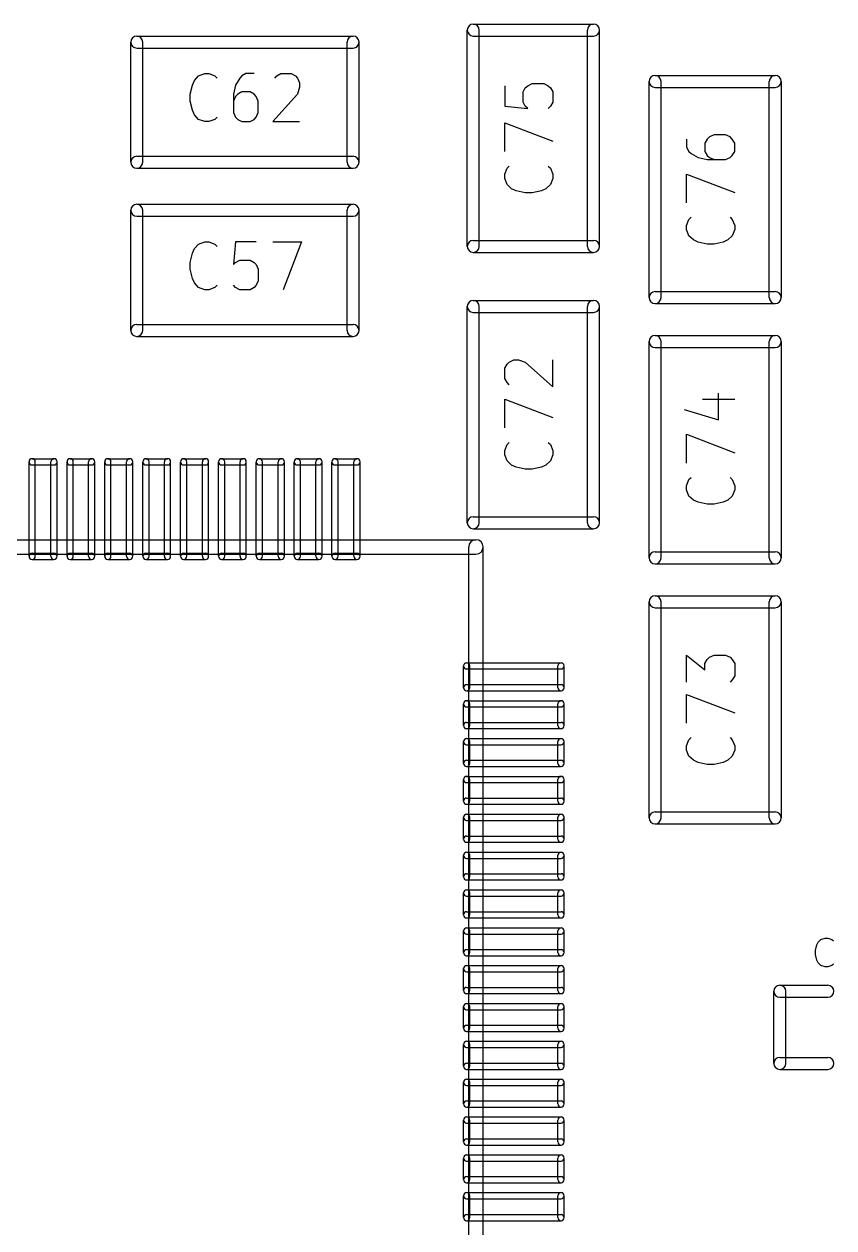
# Model space of a CAD drawing. Extents: x 51.7 to 137.6, y -122.1 to -55.4.
# Drawn here: x 118.7 to 127.25, y -88.23 to -75.5 of the extents above; entities that cross this region are included whole.
import ezdxf

# ---------------------------------------------------------------- set-up
doc = ezdxf.new("R2010")
doc.units = 0
doc.header["$MEASUREMENT"] = 0
doc.layers.add('BLACK', color=250, linetype='CONTINUOUS')

msp = doc.modelspace()

# ---------------------------------------------------------------- linework, layer by layer
at = {"layer": 'BLACK'}
for p, q in [((123.381, -77.851), (123.381, -75.565)), ((123.444, -75.5015), (124.714, -75.5015)), ((123.508, -77.851), (123.508, -75.565)), ((124.651, -77.851), (124.651, -75.565)), ((124.778, -77.851), (124.778, -75.565)), ((119.825, -76.962), (119.825, -75.692)), ((119.888, -75.6285), (122.174, -75.6285)), ((119.952, -76.962), (119.952, -75.692)), ((122.111, -76.962), (122.111, -75.692)), ((122.238, -76.962), (122.238, -75.692)), ((123.444, -75.6285), (124.714, -75.6285)), ((119.888, -75.7555), (122.174, -75.7555)), ((120.498, -76.0972), (120.541, -76.0488)), ((120.541, -76.0488), (120.606, -76.0246)), ((120.606, -76.0246), (120.65, -76.0246)), ((120.65, -76.0246), (120.715, -76.0488)), ((120.715, -76.0488), (120.737, -76.073)), ((120.977, -76.073), (120.933, -76.1456)), ((120.998, -76.0488), (120.977, -76.073)), ((121.042, -76.0246), (120.998, -76.0488)), ((121.129, -76.0246), (121.042, -76.0246)), ((121.347, -76.073), (121.368, -76.0488)), ((121.368, -76.0488), (121.412, -76.0246)), ((121.412, -76.0246), (121.521, -76.0246)), ((121.521, -76.0246), (121.564, -76.0488)), ((121.564, -76.0488), (121.586, -76.073)), ((121.586, -76.073), (121.608, -76.1214)), ((125.365, -76.0435), (126.635, -76.0435)), ((120.454, -76.2423), (120.476, -76.1456)), ((120.476, -76.1456), (120.498, -76.0972)), ((120.933, -76.1456), (120.911, -76.2423)), ((120.998, -76.2181), (120.955, -76.2423)), ((121.085, -76.2181), (120.998, -76.2181)), ((121.129, -76.2423), (121.085, -76.2181)), ((121.608, -76.1698), (121.586, -76.2423)), ((121.608, -76.1214), (121.608, -76.1698)), ((123.777, -76.1528), (123.777, -76.3705)), ((123.97, -76.2181), (123.994, -76.1746)), ((123.97, -76.327), (123.97, -76.2181)), ((123.994, -76.1746), (124.019, -76.1528)), ((124.019, -76.1528), (124.067, -76.1311)), ((124.067, -76.1311), (124.188, -76.1311)), ((124.188, -76.1311), (124.236, -76.1528)), ((124.236, -76.1528), (124.26, -76.1746)), ((124.26, -76.1746), (124.285, -76.2181)), ((124.285, -76.2181), (124.285, -76.327)), ((125.302, -78.393), (125.302, -76.107)), ((125.365, -76.1705), (126.635, -76.1705)), ((125.429, -78.393), (125.429, -76.107)), ((126.572, -78.393), (126.572, -76.107)), ((126.699, -78.393), (126.699, -76.107)), ((120.454, -76.3149), (120.454, -76.2423)), ((120.476, -76.4117), (120.454, -76.3149)), ((120.911, -76.2423), (120.911, -76.4359)), ((120.933, -76.2665), (120.911, -76.3149)), ((120.955, -76.2423), (120.933, -76.2665)), ((121.151, -76.2665), (121.129, -76.2423)), ((121.173, -76.3149), (121.151, -76.2665)), ((121.173, -76.4359), (121.173, -76.3149)), ((121.586, -76.2423), (121.325, -76.5326)), ((123.994, -76.3705), (123.97, -76.327)), ((124.285, -76.327), (124.26, -76.3705)), ((120.498, -76.46), (120.476, -76.4117)), ((120.541, -76.5084), (120.498, -76.46)), ((120.911, -76.4359), (120.933, -76.4842)), ((121.151, -76.4842), (121.173, -76.4359)), ((123.777, -76.3705), (124.019, -76.3923)), ((124.019, -76.3923), (123.994, -76.3705)), ((124.26, -76.3705), (124.236, -76.3923)), ((120.606, -76.5326), (120.541, -76.5084)), ((120.65, -76.5326), (120.606, -76.5326)), ((120.715, -76.5084), (120.65, -76.5326)), ((120.737, -76.4842), (120.715, -76.5084)), ((120.933, -76.4842), (120.955, -76.5084)), ((120.955, -76.5084), (120.998, -76.5326)), ((120.998, -76.5326), (121.085, -76.5326)), ((121.085, -76.5326), (121.129, -76.5084)), ((121.129, -76.5084), (121.151, -76.4842)), ((121.325, -76.5326), (121.608, -76.5326)), ((123.777, -76.8495), (123.777, -76.5447)), ((123.777, -76.5447), (124.285, -76.7407)), ((125.698, -76.7166), (125.698, -76.8037)), ((125.915, -76.7166), (125.891, -76.7601)), ((125.94, -76.6948), (125.915, -76.7166)), ((125.988, -76.6731), (125.94, -76.6948)), ((126.109, -76.6731), (125.988, -76.6731)), ((126.157, -76.6948), (126.109, -76.6731)), ((126.181, -76.7166), (126.157, -76.6948)), ((126.206, -76.7601), (126.181, -76.7166)), ((125.698, -76.8037), (125.722, -76.8472)), ((125.722, -76.8472), (125.746, -76.869)), ((125.891, -76.7601), (125.891, -76.8472)), ((125.891, -76.8472), (125.915, -76.8908)), ((126.181, -76.8908), (126.206, -76.8472)), ((126.206, -76.8472), (126.206, -76.7601)), ((119.888, -76.8985), (122.174, -76.8985)), ((125.746, -76.869), (125.819, -76.9125)), ((125.819, -76.9125), (125.915, -76.9343)), ((125.915, -76.8908), (125.94, -76.9125)), ((125.915, -76.9343), (126.109, -76.9343)), ((125.94, -76.9125), (125.988, -76.9343)), ((126.109, -76.9343), (126.157, -76.9125)), ((126.157, -76.9125), (126.181, -76.8908)), ((119.888, -77.0255), (122.174, -77.0255)), ((123.777, -77.089), (123.801, -77.0237)), ((123.777, -77.1325), (123.777, -77.089)), ((123.801, -77.0237), (123.825, -77.0019)), ((124.236, -77.0019), (124.26, -77.0237)), ((124.26, -77.0237), (124.285, -77.089)), ((124.285, -77.089), (124.285, -77.1325)), ((125.698, -77.3915), (125.698, -77.0867)), ((125.698, -77.0867), (126.206, -77.2827)), ((123.801, -77.1979), (123.777, -77.1325)), ((123.849, -77.2414), (123.801, -77.1979)), ((124.26, -77.1979), (124.212, -77.2414)), ((124.285, -77.1325), (124.26, -77.1979)), ((123.898, -77.2632), (123.849, -77.2414)), ((123.994, -77.2849), (123.898, -77.2632)), ((124.067, -77.2849), (123.994, -77.2849)), ((124.164, -77.2632), (124.067, -77.2849)), ((124.212, -77.2414), (124.164, -77.2632)), ((119.825, -78.74), (119.825, -77.47)), ((119.888, -77.4065), (122.174, -77.4065)), ((119.952, -78.74), (119.952, -77.47)), ((122.111, -78.74), (122.111, -77.47)), ((122.238, -78.74), (122.238, -77.47)), ((119.888, -77.5335), (122.174, -77.5335)), ((125.698, -77.631), (125.722, -77.5657)), ((125.722, -77.5657), (125.746, -77.5439)), ((126.157, -77.5439), (126.181, -77.5657)), ((126.181, -77.5657), (126.206, -77.631)), ((125.698, -77.6745), (125.698, -77.631)), ((125.722, -77.7399), (125.698, -77.6745)), ((125.77, -77.7834), (125.722, -77.7399)), ((126.181, -77.7399), (126.133, -77.7834)), ((126.206, -77.6745), (126.181, -77.7399)), ((126.206, -77.631), (126.206, -77.6745)), ((120.498, -77.8752), (120.541, -77.8268)), ((120.541, -77.8268), (120.606, -77.8026)), ((120.606, -77.8026), (120.65, -77.8026)), ((120.65, -77.8026), (120.715, -77.8268)), ((120.715, -77.8268), (120.737, -77.851)), ((120.933, -77.8026), (120.911, -78.0445)), ((121.151, -77.8026), (120.933, -77.8026)), ((121.325, -77.8026), (121.63, -77.8026)), ((121.63, -77.8026), (121.434, -78.3106)), ((123.444, -77.7875), (124.714, -77.7875)), ((125.819, -77.8052), (125.77, -77.7834)), ((125.915, -77.8269), (125.819, -77.8052)), ((125.988, -77.8269), (125.915, -77.8269)), ((126.085, -77.8052), (125.988, -77.8269)), ((126.133, -77.7834), (126.085, -77.8052)), ((120.454, -78.0203), (120.476, -77.9236)), ((120.476, -77.9236), (120.498, -77.8752)), ((120.933, -78.0203), (120.977, -77.9961)), ((120.977, -77.9961), (121.085, -77.9961)), ((121.085, -77.9961), (121.129, -78.0203)), ((123.444, -77.9145), (124.714, -77.9145)), ((120.454, -78.0929), (120.454, -78.0203)), ((120.476, -78.1897), (120.454, -78.0929)), ((120.911, -78.0445), (120.933, -78.0203)), ((121.129, -78.0203), (121.151, -78.0445)), ((121.151, -78.0445), (121.173, -78.0929)), ((121.173, -78.0929), (121.173, -78.2139)), ((120.498, -78.238), (120.476, -78.1897)), ((120.541, -78.2864), (120.498, -78.238)), ((121.173, -78.2139), (121.151, -78.2622)), ((120.606, -78.3106), (120.541, -78.2864)), ((120.65, -78.3106), (120.606, -78.3106)), ((120.715, -78.2864), (120.65, -78.3106)), ((120.737, -78.2622), (120.715, -78.2864)), ((120.933, -78.2864), (120.911, -78.2622)), ((120.977, -78.3106), (120.933, -78.2864)), ((121.085, -78.3106), (120.977, -78.3106)), ((121.129, -78.2864), (121.085, -78.3106)), ((121.151, -78.2622), (121.129, -78.2864)), ((125.365, -78.3295), (126.635, -78.3295)), ((123.381, -80.772), (123.381, -78.486)), ((123.444, -78.4225), (124.714, -78.4225)), ((123.508, -80.772), (123.508, -78.486)), ((124.651, -80.772), (124.651, -78.486)), ((124.778, -80.772), (124.778, -78.486)), ((125.365, -78.4565), (126.635, -78.4565)), ((123.444, -78.5495), (124.714, -78.5495)), ((119.888, -78.6765), (122.174, -78.6765)), ((119.888, -78.8035), (122.174, -78.8035)), ((125.302, -81.143), (125.302, -78.857)), ((125.365, -78.7935), (126.635, -78.7935)), ((125.429, -81.143), (125.429, -78.857)), ((126.572, -81.143), (126.572, -78.857)), ((126.699, -81.143), (126.699, -78.857)), ((125.365, -78.9205), (126.635, -78.9205)), ((123.777, -79.1391), (123.801, -79.0956)), ((123.777, -79.248), (123.777, -79.1391)), ((123.801, -79.0956), (123.825, -79.0738)), ((123.825, -79.0738), (123.873, -79.0521)), ((123.873, -79.0521), (123.922, -79.0521)), ((123.922, -79.0521), (123.994, -79.0738)), ((123.994, -79.0738), (124.285, -79.3351)), ((124.285, -79.3351), (124.285, -79.0521)), ((123.801, -79.2915), (123.777, -79.248)), ((123.825, -79.3133), (123.801, -79.2915)), ((126.036, -79.6843), (126.036, -79.4013)), ((123.777, -79.7705), (123.777, -79.4657)), ((123.777, -79.4657), (124.285, -79.6617)), ((125.867, -79.4666), (126.206, -79.4666)), ((125.673, -79.5755), (126.036, -79.6843)), ((125.698, -80.1415), (125.698, -79.8367)), ((125.698, -79.8367), (126.206, -80.0327)), ((123.777, -80.01), (123.801, -79.9447)), ((123.777, -80.0535), (123.777, -80.01)), ((123.801, -79.9447), (123.825, -79.9229)), ((124.236, -79.9229), (124.26, -79.9447)), ((124.26, -79.9447), (124.285, -80.01)), ((124.285, -80.01), (124.285, -80.0535)), ((118.75, -81.127), (118.75, -80.1288)), ((118.783, -80.0958), (119.014, -80.0958)), ((118.783, -80.1618), (119.014, -80.1618)), ((118.816, -81.127), (118.816, -80.1288)), ((118.981, -81.127), (118.981, -80.1288)), ((119.047, -81.127), (119.047, -80.1288)), ((119.152, -81.127), (119.152, -80.1288)), ((119.185, -80.0958), (119.413, -80.0958)), ((119.185, -80.1618), (119.413, -80.1618)), ((119.218, -81.127), (119.218, -80.1288)), ((119.38, -81.127), (119.38, -80.1288)), ((119.446, -81.127), (119.446, -80.1288)), ((119.55, -81.127), (119.55, -80.1288)), ((119.583, -80.0958), (119.814, -80.0958)), ((119.583, -80.1618), (119.814, -80.1618)), ((119.616, -81.127), (119.616, -80.1288)), ((119.781, -81.127), (119.781, -80.1288)), ((119.847, -81.127), (119.847, -80.1288)), ((119.952, -81.127), (119.952, -80.1288)), ((119.985, -80.0958), (120.213, -80.0958)), ((119.985, -80.1618), (120.213, -80.1618)), ((120.018, -81.127), (120.018, -80.1288)), ((120.18, -81.127), (120.18, -80.1288)), ((120.246, -81.127), (120.246, -80.1288)), ((120.35, -81.127), (120.35, -80.1288)), ((120.383, -80.0958), (120.615, -80.0958)), ((120.383, -80.1618), (120.615, -80.1618)), ((120.416, -81.127), (120.416, -80.1288)), ((120.582, -81.127), (120.582, -80.1288)), ((120.648, -81.127), (120.648, -80.1288)), ((120.752, -81.127), (120.752, -80.1288)), ((120.785, -80.0958), (121.013, -80.0958)), ((120.785, -80.1618), (121.013, -80.1618)), ((120.818, -81.127), (120.818, -80.1288)), ((120.98, -81.127), (120.98, -80.1288)), ((121.046, -81.127), (121.046, -80.1288)), ((121.15, -81.127), (121.15, -80.1288)), ((121.184, -80.0958), (121.415, -80.0958)), ((121.184, -80.1618), (121.415, -80.1618)), ((121.217, -81.127), (121.217, -80.1288)), ((121.382, -81.127), (121.382, -80.1288)), ((121.448, -81.127), (121.448, -80.1288)), ((121.552, -81.127), (121.552, -80.1288)), ((121.585, -80.0958), (121.813, -80.0958)), ((121.585, -80.1618), (121.813, -80.1618)), ((121.618, -81.127), (121.618, -80.1288)), ((121.78, -81.127), (121.78, -80.1288)), ((121.846, -81.127), (121.846, -80.1288)), ((121.951, -81.127), (121.951, -80.1288)), ((121.984, -80.0958), (122.215, -80.0958)), ((121.984, -80.1618), (122.215, -80.1618)), ((122.017, -81.127), (122.017, -80.1288)), ((122.182, -81.127), (122.182, -80.1288)), ((122.248, -81.127), (122.248, -80.1288)), ((123.801, -80.1189), (123.777, -80.0535)), ((123.849, -80.1624), (123.801, -80.1189)), ((123.898, -80.1842), (123.849, -80.1624)), ((124.212, -80.1624), (124.164, -80.1842)), ((124.26, -80.1189), (124.212, -80.1624)), ((124.285, -80.0535), (124.26, -80.1189)), ((123.994, -80.2059), (123.898, -80.1842)), ((124.067, -80.2059), (123.994, -80.2059)), ((124.164, -80.1842), (124.067, -80.2059)), ((125.698, -80.381), (125.722, -80.3157)), ((125.698, -80.4245), (125.698, -80.381)), ((125.722, -80.3157), (125.746, -80.2939)), ((126.157, -80.2939), (126.181, -80.3157)), ((126.181, -80.3157), (126.206, -80.381)), ((126.206, -80.381), (126.206, -80.4245)), ((125.722, -80.4899), (125.698, -80.4245)), ((125.77, -80.5334), (125.722, -80.4899)), ((125.819, -80.5552), (125.77, -80.5334)), ((126.133, -80.5334), (126.085, -80.5552)), ((126.181, -80.4899), (126.133, -80.5334)), ((126.206, -80.4245), (126.181, -80.4899)), ((125.915, -80.5769), (125.819, -80.5552)), ((125.988, -80.5769), (125.915, -80.5769)), ((126.085, -80.5552), (125.988, -80.5769)), ((123.444, -80.7085), (124.714, -80.7085)), ((123.444, -80.8355), (124.714, -80.8355)), ((103.528, -80.9518), (123.472, -80.9518)), ((123.396, -100.972), (123.396, -81.028)), ((123.548, -100.972), (123.548, -81.028)), ((103.528, -81.1042), (123.472, -81.1042)), ((118.783, -81.094), (119.014, -81.094)), ((118.783, -81.16), (119.014, -81.16)), ((119.185, -81.094), (119.413, -81.094)), ((119.185, -81.16), (119.413, -81.16)), ((119.583, -81.094), (119.814, -81.094)), ((119.583, -81.16), (119.814, -81.16)), ((119.985, -81.094), (120.213, -81.094)), ((119.985, -81.16), (120.213, -81.16)), ((120.383, -81.094), (120.615, -81.094)), ((120.383, -81.16), (120.615, -81.16)), ((120.785, -81.094), (121.013, -81.094)), ((120.785, -81.16), (121.013, -81.16)), ((121.184, -81.094), (121.415, -81.094)), ((121.184, -81.16), (121.415, -81.16)), ((121.585, -81.094), (121.813, -81.094)), ((121.585, -81.16), (121.813, -81.16)), ((121.984, -81.094), (122.215, -81.094)), ((121.984, -81.16), (122.215, -81.16)), ((125.365, -81.0795), (126.635, -81.0795)), ((125.365, -81.2065), (126.635, -81.2065)), ((125.365, -81.5435), (126.635, -81.5435)), ((125.302, -83.893), (125.302, -81.607)), ((125.365, -81.6705), (126.635, -81.6705)), ((125.429, -83.893), (125.429, -81.607)), ((126.572, -83.893), (126.572, -81.607)), ((126.699, -83.893), (126.699, -81.607)), ((125.698, -82.4561), (125.698, -82.1731)), ((125.698, -82.1731), (125.891, -82.3255)), ((125.915, -82.2166), (125.94, -82.1948)), ((125.94, -82.1948), (125.988, -82.1731)), ((125.988, -82.1731), (126.109, -82.1731)), ((126.109, -82.1731), (126.157, -82.1948)), ((126.157, -82.1948), (126.181, -82.2166)), ((123.34, -82.5164), (123.34, -82.2853)), ((123.373, -82.2522), (124.371, -82.2522)), ((123.373, -82.3183), (124.371, -82.3183)), ((123.406, -82.5164), (123.406, -82.2853)), ((124.338, -82.5164), (124.338, -82.2853)), ((124.404, -82.5164), (124.404, -82.2853)), ((125.891, -82.2601), (125.915, -82.2166)), ((125.891, -82.3255), (125.891, -82.2601)), ((126.181, -82.2166), (126.206, -82.2601)), ((126.206, -82.2601), (126.206, -82.3908)), ((126.181, -82.4343), (126.157, -82.4561)), ((126.206, -82.3908), (126.181, -82.4343)), ((123.373, -82.4834), (124.371, -82.4834)), ((123.373, -82.5494), (124.371, -82.5494)), ((123.34, -82.9152), (123.34, -82.6866)), ((123.373, -82.6536), (124.371, -82.6536)), ((123.406, -82.9152), (123.406, -82.6866)), ((124.338, -82.9152), (124.338, -82.6866)), ((124.404, -82.9152), (124.404, -82.6866)), ((125.698, -82.8915), (125.698, -82.5867)), ((125.698, -82.5867), (126.206, -82.7827)), ((123.373, -82.7196), (124.371, -82.7196)), ((123.373, -82.8822), (124.371, -82.8822)), ((123.373, -82.9482), (124.371, -82.9482)), ((123.34, -83.3165), (123.34, -83.0854)), ((123.373, -83.0523), (124.371, -83.0523)), ((123.406, -83.3165), (123.406, -83.0854)), ((124.338, -83.3165), (124.338, -83.0854)), ((124.404, -83.3165), (124.404, -83.0854)), ((125.698, -83.131), (125.722, -83.0657)), ((125.722, -83.0657), (125.746, -83.0439)), ((126.157, -83.0439), (126.181, -83.0657)), ((126.181, -83.0657), (126.206, -83.131)), ((123.373, -83.1184), (124.371, -83.1184)), ((125.698, -83.1745), (125.698, -83.131)), ((125.722, -83.2399), (125.698, -83.1745)), ((126.206, -83.1745), (126.181, -83.2399)), ((126.206, -83.131), (126.206, -83.1745)), ((123.373, -83.2835), (124.371, -83.2835)), ((125.77, -83.2834), (125.722, -83.2399)), ((125.819, -83.3052), (125.77, -83.2834)), ((125.915, -83.3269), (125.819, -83.3052)), ((125.988, -83.3269), (125.915, -83.3269)), ((126.085, -83.3052), (125.988, -83.3269)), ((126.133, -83.2834), (126.085, -83.3052)), ((126.181, -83.2399), (126.133, -83.2834)), ((123.373, -83.3495), (124.371, -83.3495)), ((123.373, -83.4537), (124.371, -83.4537)), ((123.34, -83.7153), (123.34, -83.4867)), ((123.373, -83.5197), (124.371, -83.5197)), ((123.406, -83.7153), (123.406, -83.4867)), ((124.338, -83.7153), (124.338, -83.4867)), ((124.404, -83.7153), (124.404, -83.4867)), ((123.373, -83.6823), (124.371, -83.6823)), ((123.373, -83.7483), (124.371, -83.7483)), ((123.373, -83.8524), (124.371, -83.8524)), ((125.365, -83.8295), (126.635, -83.8295)), ((123.34, -84.1166), (123.34, -83.8855)), ((123.373, -83.9185), (124.371, -83.9185)), ((123.406, -84.1166), (123.406, -83.8855)), ((124.338, -84.1166), (124.338, -83.8855)), ((124.404, -84.1166), (124.404, -83.8855)), ((125.365, -83.9565), (126.635, -83.9565)), ((123.373, -84.0836), (124.371, -84.0836)), ((123.373, -84.1496), (124.371, -84.1496)), ((123.34, -84.5154), (123.34, -84.2868)), ((123.373, -84.2538), (124.371, -84.2538)), ((123.373, -84.3198), (124.371, -84.3198)), ((123.406, -84.5154), (123.406, -84.2868)), ((124.338, -84.5154), (124.338, -84.2868)), ((124.404, -84.5154), (124.404, -84.2868)), ((123.373, -84.4824), (124.371, -84.4824)), ((123.373, -84.5484), (124.371, -84.5484)), ((123.34, -84.9167), (123.34, -84.6856)), ((123.373, -84.6525), (124.371, -84.6525)), ((123.373, -84.7186), (124.371, -84.7186)), ((123.406, -84.9167), (123.406, -84.6856)), ((124.338, -84.9167), (124.338, -84.6856)), ((124.404, -84.9167), (124.404, -84.6856)), ((123.373, -84.8837), (124.371, -84.8837)), ((123.373, -84.9497), (124.371, -84.9497)), ((123.34, -85.3155), (123.34, -85.0869)), ((123.373, -85.0539), (124.371, -85.0539)), ((123.373, -85.1199), (124.371, -85.1199)), ((123.406, -85.3155), (123.406, -85.0869)), ((124.338, -85.3155), (124.338, -85.0869)), ((124.404, -85.3155), (124.404, -85.0869)), ((127.06, -85.2932), (127.074, -85.2351)), ((127.074, -85.2351), (127.089, -85.2061)), ((127.089, -85.2061), (127.118, -85.1771)), ((127.118, -85.1771), (127.161, -85.1626)), ((127.161, -85.1626), (127.191, -85.1626)), ((127.191, -85.1626), (127.234, -85.1771)), ((127.234, -85.1771), (127.249, -85.1916)), ((123.373, -85.2825), (124.371, -85.2825)), ((123.373, -85.3485), (124.371, -85.3485)), ((127.06, -85.3367), (127.06, -85.2932)), ((127.074, -85.3948), (127.06, -85.3367)), ((123.34, -85.7168), (123.34, -85.4857)), ((123.373, -85.4526), (124.371, -85.4526)), ((123.406, -85.7168), (123.406, -85.4857)), ((124.338, -85.7168), (124.338, -85.4857)), ((124.404, -85.7168), (124.404, -85.4857)), ((127.089, -85.4238), (127.074, -85.3948)), ((127.118, -85.4529), (127.089, -85.4238)), ((127.161, -85.4674), (127.118, -85.4529)), ((127.191, -85.4674), (127.161, -85.4674)), ((127.234, -85.4529), (127.191, -85.4674)), ((127.249, -85.4383), (127.234, -85.4529)), ((123.373, -85.5187), (124.371, -85.5187)), ((123.373, -85.6838), (124.371, -85.6838)), ((123.373, -85.7498), (124.371, -85.7498)), ((126.619, -86.487), (126.619, -85.725)), ((126.683, -85.6615), (127.191, -85.6615)), ((126.746, -86.487), (126.746, -85.725)), ((123.34, -86.1156), (123.34, -85.887)), ((123.373, -85.854), (124.371, -85.854)), ((123.406, -86.1156), (123.406, -85.887)), ((124.338, -86.1156), (124.338, -85.887)), ((124.404, -86.1156), (124.404, -85.887)), ((126.683, -85.7885), (127.191, -85.7885)), ((123.373, -85.92), (124.371, -85.92)), ((123.373, -86.0826), (124.371, -86.0826)), ((123.373, -86.1486), (124.371, -86.1486)), ((123.373, -86.2527), (124.371, -86.2527)), ((123.34, -86.5169), (123.34, -86.2858)), ((123.373, -86.3188), (124.371, -86.3188)), ((123.406, -86.5169), (123.406, -86.2858)), ((124.338, -86.5169), (124.338, -86.2858)), ((124.404, -86.5169), (124.404, -86.2858)), ((123.373, -86.4839), (124.371, -86.4839)), ((126.683, -86.4235), (127.191, -86.4235)), ((123.373, -86.5499), (124.371, -86.5499)), ((123.373, -86.6541), (124.371, -86.6541)), ((126.683, -86.5505), (127.191, -86.5505)), ((123.34, -86.9157), (123.34, -86.6871)), ((123.373, -86.7201), (124.371, -86.7201)), ((123.406, -86.9157), (123.406, -86.6871)), ((124.338, -86.9157), (124.338, -86.6871)), ((124.404, -86.9157), (124.404, -86.6871)), ((123.373, -86.8827), (124.371, -86.8827)), ((123.373, -86.9487), (124.371, -86.9487)), ((123.34, -87.317), (123.34, -87.0859)), ((123.373, -87.0528), (124.371, -87.0528)), ((123.373, -87.1189), (124.371, -87.1189)), ((123.406, -87.317), (123.406, -87.0859)), ((124.338, -87.317), (124.338, -87.0859)), ((124.404, -87.317), (124.404, -87.0859)), ((123.373, -87.284), (124.371, -87.284)), ((123.373, -87.35), (124.371, -87.35)), ((123.34, -87.7158), (123.34, -87.4872)), ((123.373, -87.4542), (124.371, -87.4542)), ((123.373, -87.5202), (124.371, -87.5202)), ((123.406, -87.7158), (123.406, -87.4872)), ((124.338, -87.7158), (124.338, -87.4872)), ((124.404, -87.7158), (124.404, -87.4872)), ((123.373, -87.6828), (124.371, -87.6828)), ((123.373, -87.7488), (124.371, -87.7488)), ((123.34, -88.1171), (123.34, -87.886)), ((123.373, -87.8529), (124.371, -87.8529)), ((123.373, -87.919), (124.371, -87.919)), ((123.406, -88.1171), (123.406, -87.886)), ((124.338, -88.1171), (124.338, -87.886)), ((124.404, -88.1171), (124.404, -87.886)), ((123.373, -88.0841), (124.371, -88.0841)), ((123.373, -88.1501), (124.371, -88.1501))]:
    msp.add_line(p, q, dxfattribs=at)
for centre, radius, start, end in [((123.444, -75.565), 0.0635, 360, 540), ((123.444, -75.565), 0.0635, 90, 270), ((124.714, -75.565), 0.0635, 360, 540), ((124.714, -75.565), 0.0635, 270, 450), ((119.888, -75.692), 0.0635, 360, 540), ((119.888, -75.692), 0.0635, 90, 270), ((122.174, -75.692), 0.0635, 360, 540), ((122.174, -75.692), 0.0635, 270, 450), ((125.365, -76.107), 0.0635, 360, 540), ((125.365, -76.107), 0.0635, 90, 270), ((126.635, -76.107), 0.0635, 360, 540), ((126.635, -76.107), 0.0635, 270, 450), ((119.888, -76.962), 0.0635, 90, 270), ((119.888, -76.962), 0.0635, 180, 360), ((122.174, -76.962), 0.0635, 180, 360), ((122.174, -76.962), 0.0635, 270, 450), ((119.888, -77.47), 0.0635, 360, 540), ((119.888, -77.47), 0.0635, 90, 270), ((122.174, -77.47), 0.0635, 360, 540), ((122.174, -77.47), 0.0635, 270, 450), ((123.444, -77.851), 0.0635, 90, 270), ((123.444, -77.851), 0.0635, 180, 360), ((124.714, -77.851), 0.0635, 180, 360), ((124.714, -77.851), 0.0635, 270, 450), ((125.365, -78.393), 0.0635, 90, 270), ((126.635, -78.393), 0.0635, 270, 450), ((123.444, -78.486), 0.0635, 360, 540), ((123.444, -78.486), 0.0635, 90, 270), ((124.714, -78.486), 0.0635, 360, 540), ((124.714, -78.486), 0.0635, 270, 450), ((125.365, -78.393), 0.0635, 180, 360), ((126.635, -78.393), 0.0635, 180, 360), ((119.888, -78.74), 0.0635, 90, 270), ((119.888, -78.74), 0.0635, 180, 360), ((122.174, -78.74), 0.0635, 180, 360), ((122.174, -78.74), 0.0635, 270, 450), ((125.365, -78.857), 0.0635, 360, 540), ((125.365, -78.857), 0.0635, 90, 270), ((126.635, -78.857), 0.0635, 360, 540), ((126.635, -78.857), 0.0635, 270, 450), ((118.783, -80.1288), 0.033, 90, 270), ((118.783, -80.1288), 0.033, 360, 540), ((119.014, -80.1288), 0.033, 360, 540), ((119.014, -80.1288), 0.033, 270, 450), ((119.185, -80.1288), 0.033, 90, 270), ((119.185, -80.1288), 0.033, 360, 540), ((119.413, -80.1288), 0.033, 360, 540), ((119.413, -80.1288), 0.033, 270, 450), ((119.583, -80.1288), 0.033, 90, 270), ((119.583, -80.1288), 0.033, 360, 540), ((119.814, -80.1288), 0.033, 360, 540), ((119.814, -80.1288), 0.033, 270, 450), ((119.985, -80.1288), 0.033, 90, 270), ((119.985, -80.1288), 0.033, 360, 540), ((120.213, -80.1288), 0.033, 360, 540), ((120.213, -80.1288), 0.033, 270, 450), ((120.383, -80.1288), 0.033, 90, 270), ((120.383, -80.1288), 0.033, 360, 540), ((120.615, -80.1288), 0.033, 360, 540), ((120.615, -80.1288), 0.033, 270, 450), ((120.785, -80.1288), 0.033, 90, 270), ((120.785, -80.1288), 0.033, 360, 540), ((121.013, -80.1288), 0.033, 360, 540), ((121.013, -80.1288), 0.033, 270, 450), ((121.184, -80.1288), 0.033, 90, 270), ((121.184, -80.1288), 0.033, 360, 540), ((121.415, -80.1288), 0.033, 360, 540), ((121.415, -80.1288), 0.033, 270, 450), ((121.585, -80.1288), 0.033, 90, 270), ((121.585, -80.1288), 0.033, 360, 540), ((121.813, -80.1288), 0.033, 360, 540), ((121.813, -80.1288), 0.033, 270, 450), ((121.984, -80.1288), 0.033, 90, 270), ((121.984, -80.1288), 0.033, 360, 540), ((122.215, -80.1288), 0.033, 360, 540), ((122.215, -80.1288), 0.033, 270, 450), ((123.444, -80.772), 0.0635, 90, 270), ((123.444, -80.772), 0.0635, 180, 360), ((124.714, -80.772), 0.0635, 180, 360), ((124.714, -80.772), 0.0635, 270, 450), ((123.472, -81.028), 0.0762, 360, 540), ((123.472, -81.028), 0.0762, 270, 450), ((118.783, -81.127), 0.033, 90, 270), ((118.783, -81.127), 0.033, 180, 360), ((119.014, -81.127), 0.033, 180, 360), ((119.014, -81.127), 0.033, 270, 450), ((119.185, -81.127), 0.033, 90, 270), ((119.185, -81.127), 0.033, 180, 360), ((119.413, -81.127), 0.033, 180, 360), ((119.413, -81.127), 0.033, 270, 450), ((119.583, -81.127), 0.033, 90, 270), ((119.583, -81.127), 0.033, 180, 360), ((119.814, -81.127), 0.033, 180, 360), ((119.814, -81.127), 0.033, 270, 450), ((119.985, -81.127), 0.033, 90, 270), ((119.985, -81.127), 0.033, 180, 360), ((120.213, -81.127), 0.033, 180, 360), ((120.213, -81.127), 0.033, 270, 450), ((120.383, -81.127), 0.033, 90, 270), ((120.383, -81.127), 0.033, 180, 360), ((120.615, -81.127), 0.033, 180, 360), ((120.615, -81.127), 0.033, 270, 450), ((120.785, -81.127), 0.033, 90, 270), ((120.785, -81.127), 0.033, 180, 360), ((121.013, -81.127), 0.033, 180, 360), ((121.013, -81.127), 0.033, 270, 450), ((121.184, -81.127), 0.033, 90, 270), ((121.184, -81.127), 0.033, 180, 360), ((121.415, -81.127), 0.033, 180, 360), ((121.415, -81.127), 0.033, 270, 450), ((121.585, -81.127), 0.033, 90, 270), ((121.585, -81.127), 0.033, 180, 360), ((121.813, -81.127), 0.033, 180, 360), ((121.813, -81.127), 0.033, 270, 450), ((121.984, -81.127), 0.033, 90, 270), ((121.984, -81.127), 0.033, 180, 360), ((122.215, -81.127), 0.033, 180, 360), ((122.215, -81.127), 0.033, 270, 450), ((125.365, -81.143), 0.0635, 90, 270), ((125.365, -81.143), 0.0635, 180, 360), ((126.635, -81.143), 0.0635, 180, 360), ((126.635, -81.143), 0.0635, 270, 450), ((125.365, -81.607), 0.0635, 360, 540), ((125.365, -81.607), 0.0635, 90, 270), ((126.635, -81.607), 0.0635, 360, 540), ((126.635, -81.607), 0.0635, 270, 450), ((123.373, -82.2853), 0.033, 90, 270), ((123.373, -82.2853), 0.033, 360, 540), ((124.371, -82.2853), 0.033, 360, 540), ((124.371, -82.2853), 0.033, 270, 450), ((123.373, -82.5164), 0.033, 90, 270), ((123.373, -82.5164), 0.033, 180, 360), ((124.371, -82.5164), 0.033, 180, 360), ((124.371, -82.5164), 0.033, 270, 450), ((123.373, -82.6866), 0.033, 90, 270), ((123.373, -82.6866), 0.033, 360, 540), ((124.371, -82.6866), 0.033, 360, 540), ((124.371, -82.6866), 0.033, 270, 450), ((123.373, -82.9152), 0.033, 90, 270), ((123.373, -82.9152), 0.033, 180, 360), ((124.371, -82.9152), 0.033, 180, 360), ((124.371, -82.9152), 0.033, 270, 450), ((123.373, -83.0854), 0.033, 90, 270), ((123.373, -83.0854), 0.033, 360, 540), ((124.371, -83.0854), 0.033, 360, 540), ((124.371, -83.0854), 0.033, 270, 450), ((123.373, -83.3165), 0.033, 90, 270), ((123.373, -83.3165), 0.033, 180, 360), ((124.371, -83.3165), 0.033, 180, 360), ((124.371, -83.3165), 0.033, 270, 450), ((123.373, -83.4867), 0.033, 90, 270), ((123.373, -83.4867), 0.033, 360, 540), ((124.371, -83.4867), 0.033, 360, 540), ((124.371, -83.4867), 0.033, 270, 450), ((123.373, -83.7153), 0.033, 90, 270), ((123.373, -83.7153), 0.033, 180, 360), ((124.371, -83.7153), 0.033, 180, 360), ((124.371, -83.7153), 0.033, 270, 450), ((123.373, -83.8855), 0.033, 90, 270), ((123.373, -83.8855), 0.033, 360, 540), ((124.371, -83.8855), 0.033, 360, 540), ((124.371, -83.8855), 0.033, 270, 450), ((125.365, -83.893), 0.0635, 90, 270), ((126.635, -83.893), 0.0635, 270, 450), ((125.365, -83.893), 0.0635, 180, 360), ((126.635, -83.893), 0.0635, 180, 360), ((123.373, -84.1166), 0.033, 90, 270), ((124.371, -84.1166), 0.033, 270, 450), ((123.373, -84.1166), 0.033, 180, 360), ((124.371, -84.1166), 0.033, 180, 360), ((123.373, -84.2868), 0.033, 90, 270), ((123.373, -84.2868), 0.033, 360, 540), ((124.371, -84.2868), 0.033, 360, 540), ((124.371, -84.2868), 0.033, 270, 450), ((123.373, -84.5154), 0.033, 90, 270), ((124.371, -84.5154), 0.033, 270, 450), ((123.373, -84.5154), 0.033, 180, 360), ((124.371, -84.5154), 0.033, 180, 360), ((123.373, -84.6856), 0.033, 90, 270), ((123.373, -84.6856), 0.033, 360, 540), ((124.371, -84.6856), 0.033, 360, 540), ((124.371, -84.6856), 0.033, 270, 450), ((123.373, -84.9167), 0.033, 90, 270), ((123.373, -84.9167), 0.033, 180, 360), ((124.371, -84.9167), 0.033, 180, 360), ((124.371, -84.9167), 0.033, 270, 450), ((123.373, -85.0869), 0.033, 90, 270), ((123.373, -85.0869), 0.033, 360, 540), ((124.371, -85.0869), 0.033, 360, 540), ((124.371, -85.0869), 0.033, 270, 450), ((123.373, -85.3155), 0.033, 90, 270), ((123.373, -85.3155), 0.033, 180, 360), ((124.371, -85.3155), 0.033, 180, 360), ((124.371, -85.3155), 0.033, 270, 450), ((123.373, -85.4857), 0.033, 90, 270), ((123.373, -85.4857), 0.033, 360, 540), ((124.371, -85.4857), 0.033, 360, 540), ((124.371, -85.4857), 0.033, 270, 450), ((123.373, -85.7168), 0.033, 90, 270), ((123.373, -85.7168), 0.033, 180, 360), ((124.371, -85.7168), 0.033, 180, 360), ((124.371, -85.7168), 0.033, 270, 450), ((126.683, -85.725), 0.0635, 360, 540), ((126.683, -85.725), 0.0635, 90, 270), ((127.191, -85.725), 0.0635, 270, 450), ((123.373, -85.887), 0.033, 90, 270), ((123.373, -85.887), 0.033, 360, 540), ((124.371, -85.887), 0.033, 360, 540), ((124.371, -85.887), 0.033, 270, 450), ((123.373, -86.1156), 0.033, 90, 270), ((123.373, -86.1156), 0.033, 180, 360), ((124.371, -86.1156), 0.033, 180, 360), ((124.371, -86.1156), 0.033, 270, 450), ((123.373, -86.2858), 0.033, 90, 270), ((123.373, -86.2858), 0.033, 360, 540), ((124.371, -86.2858), 0.033, 360, 540), ((124.371, -86.2858), 0.033, 270, 450), ((123.373, -86.5169), 0.033, 90, 270), ((123.373, -86.5169), 0.033, 180, 360), ((124.371, -86.5169), 0.033, 180, 360), ((124.371, -86.5169), 0.033, 270, 450), ((126.683, -86.487), 0.0635, 90, 270), ((126.683, -86.487), 0.0635, 180, 360), ((127.191, -86.487), 0.0635, 270, 450), ((123.373, -86.6871), 0.033, 90, 270), ((123.373, -86.6871), 0.033, 360, 540), ((124.371, -86.6871), 0.033, 360, 540), ((124.371, -86.6871), 0.033, 270, 450), ((123.373, -86.9157), 0.033, 90, 270), ((124.371, -86.9157), 0.033, 270, 450), ((123.373, -86.9157), 0.033, 180, 360), ((124.371, -86.9157), 0.033, 180, 360), ((123.373, -87.0859), 0.033, 90, 270), ((123.373, -87.0859), 0.033, 360, 540), ((124.371, -87.0859), 0.033, 360, 540), ((124.371, -87.0859), 0.033, 270, 450), ((123.373, -87.317), 0.033, 90, 270), ((124.371, -87.317), 0.033, 270, 450), ((123.373, -87.317), 0.033, 180, 360), ((124.371, -87.317), 0.033, 180, 360), ((123.373, -87.4872), 0.033, 90, 270), ((123.373, -87.4872), 0.033, 360, 540), ((124.371, -87.4872), 0.033, 360, 540), ((124.371, -87.4872), 0.033, 270, 450), ((123.373, -87.7158), 0.033, 90, 270), ((123.373, -87.7158), 0.033, 180, 360), ((124.371, -87.7158), 0.033, 180, 360), ((124.371, -87.7158), 0.033, 270, 450), ((123.373, -87.886), 0.033, 90, 270), ((123.373, -87.886), 0.033, 360, 540), ((124.371, -87.886), 0.033, 360, 540), ((124.371, -87.886), 0.033, 270, 450), ((123.373, -88.1171), 0.033, 90, 270), ((123.373, -88.1171), 0.033, 180, 360), ((124.371, -88.1171), 0.033, 180, 360), ((124.371, -88.1171), 0.033, 270, 450)]:
    msp.add_arc(centre, radius, start, end, dxfattribs=at)

doc.saveas('drawing.dxf')
